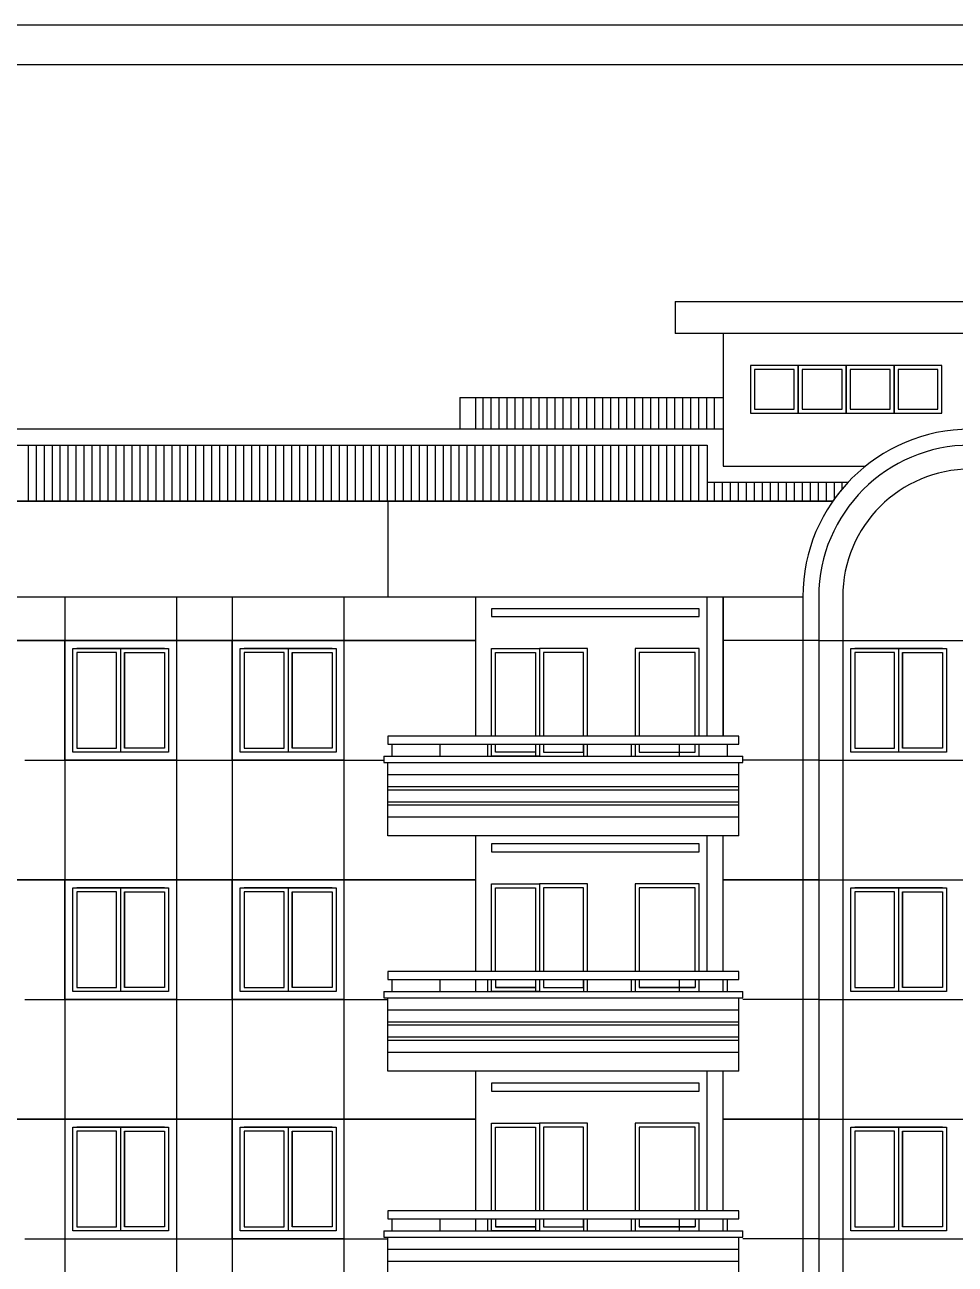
# Model space of a CAD drawing. Header units: millimetres. Extents: x 67970 to 141970, y -58804 to -6404.
# Drawn here: x 93348 to 105007, y -21946 to -6404 of the extents above; entities that cross this region are included whole.
import ezdxf

# ---------------------------------------------------------------- set-up
doc = ezdxf.new("R2010")
doc.units = ezdxf.units.MM
doc.header["$LTSCALE"] = 200
doc.header["$MEASUREMENT"] = 0
for name, color, linetype in [('BAO', 3, 'CONTINUOUS'), ('DIM', 4, 'CONTINUOUS'), ('MDUNG', 3, 'CONTINUOUS')]:
    doc.layers.add(name, color=color, linetype=linetype)

msp = doc.modelspace()

# ---------------------------------------------------------------- linework, layer by layer
at = {"layer": 'BAO', "color": 3, "linetype": 'Continuous'}
msp.add_line((98997.7, -11076.2), (98997.7, -11476.2), dxfattribs=at)
at = {"layer": 'DIM', "color": 2, "linetype": 'Continuous'}
for p, q in [((103040.5, -10676.2), (102440.5, -10676.2)), ((102440.5, -10676.2), (102440.5, -11276.2)), ((103040.5, -11276.2), (103040.5, -10676.2)), ((103640.5, -10676.2), (103040.5, -10676.2)), ((103040.5, -10676.2), (103040.5, -11276.2)), ((103640.5, -11276.2), (103640.5, -10676.2)), ((104240.5, -10676.2), (103640.5, -10676.2)), ((103640.5, -10676.2), (103640.5, -11276.2)), ((104840.5, -10676.2), (104240.5, -10676.2)), ((104240.5, -10676.2), (104240.5, -11276.2)), ((104240.5, -11276.2), (104240.5, -10676.2)), ((104840.5, -11276.2), (104840.5, -10676.2)), ((102990.5, -10726.2), (102490.5, -10726.2)), ((102490.5, -10726.2), (102490.5, -11226.2)), ((102990.5, -11226.2), (102990.5, -10726.2)), ((103590.5, -10726.2), (103090.5, -10726.2)), ((103090.5, -10726.2), (103090.5, -11226.2)), ((103590.5, -11226.2), (103590.5, -10726.2)), ((104190.5, -10726.2), (103690.5, -10726.2)), ((103690.5, -10726.2), (103690.5, -11226.2)), ((104190.5, -11226.2), (104190.5, -10726.2)), ((104790.5, -10726.2), (104290.5, -10726.2)), ((104290.5, -10726.2), (104290.5, -11226.2)), ((104790.5, -11226.2), (104790.5, -10726.2)), ((102440.5, -11276.2), (103040.5, -11276.2)), ((102490.5, -11226.2), (102990.5, -11226.2)), ((103040.5, -11276.2), (103640.5, -11276.2)), ((103090.5, -11226.2), (103590.5, -11226.2)), ((103640.5, -11276.2), (104240.5, -11276.2)), ((103690.5, -11226.2), (104190.5, -11226.2)), ((104240.5, -11276.2), (104840.5, -11276.2)), ((104290.5, -11226.2), (104790.5, -11226.2)), ((95097.7, -14226.2), (93997.7, -14226.2)), ((94547.7, -14226.2), (94547.7, -15526.2)), ((94597.7, -14276.2), (94597.7, -15476.2)), ((97197.7, -14226.2), (96097.7, -14226.2)), ((96647.7, -14226.2), (96647.7, -15526.2)), ((96697.7, -14276.2), (96697.7, -15476.2)), ((104847.7, -14226.2), (103747.7, -14226.2)), ((104297.7, -14226.2), (104297.7, -15526.2)), ((104347.7, -14276.2), (104347.7, -15476.2)), ((95097.7, -17226.2), (93997.7, -17226.2)), ((94547.7, -17226.2), (94547.7, -18526.2)), ((97197.7, -17226.2), (96097.7, -17226.2)), ((96647.7, -17226.2), (96647.7, -18526.2)), ((104847.7, -17226.2), (103747.7, -17226.2)), ((104297.7, -17226.2), (104297.7, -18526.2)), ((94597.7, -17276.2), (94597.7, -18476.2)), ((96697.7, -17276.2), (96697.7, -18476.2)), ((104347.7, -17276.2), (104347.7, -18476.2)), ((95097.7, -20226.2), (93997.7, -20226.2)), ((94547.7, -20226.2), (94547.7, -21526.2)), ((94597.7, -20276.2), (94597.7, -21476.2)), ((97197.7, -20226.2), (96097.7, -20226.2)), ((96647.7, -20226.2), (96647.7, -21526.2)), ((96697.7, -20276.2), (96697.7, -21476.2)), ((104847.7, -20226.2), (103747.7, -20226.2)), ((104297.7, -20226.2), (104297.7, -21526.2)), ((104347.7, -20276.2), (104347.7, -21476.2))]:
    msp.add_line(p, q, dxfattribs=at)
at = {"layer": 'DIM', "color": 4}
for p, q in [((99092.8, -11476.2), (99092.8, -11076.2)), ((99192.8, -11476.2), (99192.8, -11076.2)), ((99292.8, -11476.2), (99292.8, -11076.2)), ((99392.8, -11476.2), (99392.8, -11076.2)), ((99492.8, -11476.2), (99492.8, -11076.2)), ((99592.8, -11476.2), (99592.8, -11076.2)), ((99692.8, -11476.2), (99692.8, -11076.2)), ((99792.8, -11476.2), (99792.8, -11076.2)), ((99892.8, -11476.2), (99892.8, -11076.2)), ((99992.8, -11476.2), (99992.8, -11076.2)), ((100092.8, -11476.2), (100092.8, -11076.2)), ((100192.8, -11476.2), (100192.8, -11076.2)), ((100292.8, -11476.2), (100292.8, -11076.2)), ((100392.8, -11476.2), (100392.8, -11076.2)), ((100492.8, -11476.2), (100492.8, -11076.2)), ((100592.8, -11476.2), (100592.8, -11076.2)), ((100692.8, -11476.2), (100692.8, -11076.2)), ((100792.8, -11476.2), (100792.8, -11076.2)), ((100892.8, -11476.2), (100892.8, -11076.2)), ((100992.8, -11476.2), (100992.8, -11076.2)), ((101092.8, -11476.2), (101092.8, -11076.2)), ((101192.8, -11476.2), (101192.8, -11076.2)), ((101292.8, -11476.2), (101292.8, -11076.2)), ((101392.8, -11476.2), (101392.8, -11076.2)), ((101492.8, -11476.2), (101492.8, -11076.2)), ((101592.8, -11476.2), (101592.8, -11076.2)), ((101692.8, -11476.2), (101692.8, -11076.2)), ((101792.8, -11476.2), (101792.8, -11076.2)), ((101892.8, -11476.2), (101892.8, -11076.2)), ((101992.8, -11476.2), (101992.8, -11076.2)), ((89297.7, -11676.2), (98997.7, -11676.2)), ((93392.8, -12376.2), (93392.8, -11676.2)), ((93492.8, -12376.2), (93492.8, -11676.2)), ((93592.8, -12376.2), (93592.8, -11676.2)), ((93692.8, -12376.2), (93692.8, -11676.2)), ((93792.8, -12376.2), (93792.8, -11676.2)), ((93892.8, -12376.2), (93892.8, -11676.2)), ((93992.8, -12376.2), (93992.8, -11676.2)), ((94092.8, -12376.2), (94092.8, -11676.2)), ((94192.8, -12376.2), (94192.8, -11676.2)), ((94292.8, -12376.2), (94292.8, -11676.2)), ((94392.8, -12376.2), (94392.8, -11676.2)), ((94492.8, -12376.2), (94492.8, -11676.2)), ((94592.8, -12376.2), (94592.8, -11676.2)), ((94692.8, -12376.2), (94692.8, -11676.2)), ((94792.8, -12376.2), (94792.8, -11676.2)), ((94892.8, -12376.2), (94892.8, -11676.2)), ((94992.8, -12376.2), (94992.8, -11676.2)), ((95092.8, -12376.2), (95092.8, -11676.2)), ((95192.8, -12376.2), (95192.8, -11676.2)), ((95292.8, -12376.2), (95292.8, -11676.2)), ((95392.8, -12376.2), (95392.8, -11676.2)), ((95492.8, -12376.2), (95492.8, -11676.2)), ((95592.8, -12376.2), (95592.8, -11676.2)), ((95692.8, -12376.2), (95692.8, -11676.2)), ((95792.8, -12376.2), (95792.8, -11676.2)), ((95892.8, -12376.2), (95892.8, -11676.2)), ((95992.8, -12376.2), (95992.8, -11676.2)), ((96092.8, -12376.2), (96092.8, -11676.2)), ((96192.8, -12376.2), (96192.8, -11676.2)), ((96292.8, -12376.2), (96292.8, -11676.2)), ((96392.8, -12376.2), (96392.8, -11676.2)), ((96492.8, -12376.2), (96492.8, -11676.2)), ((96592.8, -12376.2), (96592.8, -11676.2)), ((96692.8, -12376.2), (96692.8, -11676.2)), ((96792.8, -12376.2), (96792.8, -11676.2)), ((96892.8, -12376.2), (96892.8, -11676.2)), ((96992.8, -12376.2), (96992.8, -11676.2)), ((97092.8, -12376.2), (97092.8, -11676.2)), ((97192.8, -12376.2), (97192.8, -11676.2)), ((97292.8, -12376.2), (97292.8, -11676.2)), ((97392.8, -12376.2), (97392.8, -11676.2)), ((97492.8, -12376.2), (97492.8, -11676.2)), ((97592.8, -12376.2), (97592.8, -11676.2)), ((97692.8, -12376.2), (97692.8, -11676.2)), ((97792.8, -12376.2), (97792.8, -11676.2)), ((97892.8, -12376.2), (97892.8, -11676.2)), ((97992.8, -12376.2), (97992.8, -11676.2)), ((98092.8, -12376.2), (98092.8, -11676.2)), ((98192.8, -12376.2), (98192.8, -11676.2)), ((98292.8, -12376.2), (98292.8, -11676.2)), ((98392.8, -12376.2), (98392.8, -11676.2)), ((98492.8, -12376.2), (98492.8, -11676.2)), ((98592.8, -12376.2), (98592.8, -11676.2)), ((98692.8, -12376.2), (98692.8, -11676.2)), ((98792.8, -12376.2), (98792.8, -11676.2)), ((98892.8, -12376.2), (98892.8, -11676.2)), ((98992.8, -12376.2), (98992.8, -11676.2)), ((99092.8, -12376.2), (99092.8, -11676.2)), ((99192.8, -12376.2), (99192.8, -11676.2)), ((99292.8, -12376.2), (99292.8, -11676.2)), ((99392.8, -12376.2), (99392.8, -11676.2)), ((99492.8, -12376.2), (99492.8, -11676.2)), ((99592.8, -12376.2), (99592.8, -11676.2)), ((99692.8, -12376.2), (99692.8, -11676.2)), ((99792.8, -12376.2), (99792.8, -11676.2)), ((99892.8, -12376.2), (99892.8, -11676.2)), ((99992.8, -12376.2), (99992.8, -11676.2)), ((100092.8, -12376.2), (100092.8, -11676.2)), ((100192.8, -12376.2), (100192.8, -11676.2)), ((100292.8, -12376.2), (100292.8, -11676.2)), ((100392.8, -12376.2), (100392.8, -11676.2)), ((100492.8, -12376.2), (100492.8, -11676.2)), ((100592.8, -12376.2), (100592.8, -11676.2)), ((100692.8, -12376.2), (100692.8, -11676.2)), ((100792.8, -12376.2), (100792.8, -11676.2)), ((100892.8, -12376.2), (100892.8, -11676.2)), ((100992.8, -12376.2), (100992.8, -11676.2)), ((101092.8, -12376.2), (101092.8, -11676.2)), ((101192.8, -12376.2), (101192.8, -11676.2)), ((101292.8, -12376.2), (101292.8, -11676.2)), ((101392.8, -12376.2), (101392.8, -11676.2)), ((101492.8, -12376.2), (101492.8, -11676.2)), ((101592.8, -12376.2), (101592.8, -11676.2)), ((101692.8, -12376.2), (101692.8, -11676.2)), ((101792.8, -12376.2), (101792.8, -11676.2)), ((101992.8, -12376.2), (101992.8, -12140.5)), ((102092.8, -12376.2), (102092.8, -12140.5)), ((102192.8, -12376.2), (102192.8, -12140.5)), ((102292.8, -12376.2), (102292.8, -12140.5)), ((102392.8, -12376.2), (102392.8, -12140.5)), ((102492.8, -12376.2), (102492.8, -12140.5)), ((102592.8, -12376.2), (102592.8, -12140.5)), ((102692.8, -12376.2), (102692.8, -12140.5)), ((102792.8, -12376.2), (102792.8, -12140.5)), ((102892.8, -12376.2), (102892.8, -12140.5)), ((102992.8, -12376.2), (102992.8, -12140.5)), ((103092.8, -12376.2), (103092.8, -12140.5)), ((103192.8, -12376.2), (103192.8, -12140.5)), ((103292.8, -12376.2), (103292.8, -12140.5)), ((103392.8, -12376.2), (103392.8, -12140.5)), ((103492.8, -12350.1), (103492.8, -12140.5)), ((103592.8, -12221.9), (103592.8, -12140.5)), ((99197.7, -13726.2), (99197.7, -13826.2)), ((101797.7, -13726.2), (99197.7, -13726.2)), ((99197.7, -13826.2), (101797.7, -13826.2)), ((101797.7, -13826.2), (101797.7, -13726.2)), ((99197.7, -15326.2), (99197.7, -14226.2)), ((99197.7, -14226.2), (99797.7, -14226.2)), ((99247.7, -15326.2), (99247.7, -14276.2)), ((99247.7, -14276.2), (99747.7, -14276.2)), ((99747.7, -14276.2), (99747.7, -15326.2)), ((99797.7, -14226.2), (99797.7, -15326.2)), ((100397.7, -14226.2), (99797.7, -14226.2)), ((99797.7, -14226.2), (99797.7, -15326.2)), ((100347.7, -14276.2), (99847.7, -14276.2)), ((99847.7, -14276.2), (99847.7, -15326.2)), ((100347.7, -15326.2), (100347.7, -14276.2)), ((100397.7, -15326.2), (100397.7, -14226.2)), ((101797.7, -14226.2), (100997.7, -14226.2)), ((100997.7, -14226.2), (100997.7, -15326.2)), ((101747.7, -14276.2), (101047.7, -14276.2)), ((101047.7, -14276.2), (101047.7, -15326.2)), ((101747.7, -15326.2), (101747.7, -14276.2)), ((101797.7, -15326.2), (101797.7, -14226.2)), ((102297.7, -15326.2), (97897.7, -15326.2)), ((97897.7, -15326.2), (97897.7, -15426.2)), ((102297.7, -15426.2), (102297.7, -15326.2)), ((97897.7, -15426.2), (102297.7, -15426.2)), ((97947.7, -15428.2), (97947.7, -15576.2)), ((98547.7, -15428.2), (98547.7, -15576.2)), ((99147.7, -15428.2), (99147.7, -15576.2)), ((99197.7, -15576.2), (99197.7, -15426.2)), ((99247.7, -15526.2), (99247.7, -15426.2)), ((99747.7, -15526.2), (99247.7, -15526.2)), ((99747.7, -15426.2), (99747.7, -15526.2)), ((99747.7, -15428.2), (99747.7, -15576.2)), ((99797.7, -15426.2), (99797.7, -15576.2)), ((99797.7, -15426.2), (99797.7, -15576.2)), ((99847.7, -15426.2), (99847.7, -15526.2)), ((99847.7, -15526.2), (100347.7, -15526.2)), ((100347.7, -15526.2), (100347.7, -15426.2)), ((100347.7, -15428.2), (100347.7, -15576.2)), ((100397.7, -15576.2), (100397.7, -15426.2)), ((100947.7, -15428.2), (100947.7, -15576.2)), ((100997.7, -15426.2), (100997.7, -15576.2)), ((101047.7, -15426.2), (101047.7, -15526.2)), ((101047.7, -15526.2), (101747.7, -15526.2)), ((101547.7, -15428.2), (101547.7, -15576.2)), ((101747.7, -15526.2), (101747.7, -15426.2)), ((101797.7, -15576.2), (101797.7, -15426.2)), ((102147.7, -15428.2), (102147.7, -15576.2)), ((97847.7, -15576.2), (102347.7, -15576.2)), ((97847.7, -15576.2), (97847.7, -15656.2)), ((97847.7, -15656.2), (102347.7, -15656.2)), ((97897.7, -16576.2), (97897.7, -15656.2)), ((99797.7, -15576.2), (99197.7, -15576.2)), ((99797.7, -15576.2), (100397.7, -15576.2)), ((100997.7, -15576.2), (101797.7, -15576.2)), ((102297.7, -16576.2), (102297.7, -15656.2)), ((102347.7, -15656.2), (102347.7, -15576.2)), ((97897.7, -15806.2), (102297.7, -15806.2)), ((97897.7, -15956.2), (102297.7, -15956.2)), ((97897.7, -15996.2), (102297.7, -15996.2)), ((97897.7, -16146.2), (102297.7, -16146.2)), ((97897.7, -16186.2), (102297.7, -16186.2)), ((97897.7, -16336.2), (102297.7, -16336.2)), ((102297.7, -16576.2), (97897.7, -16576.2)), ((99197.7, -16676.2), (99197.7, -16776.2)), ((101797.7, -16676.2), (99197.7, -16676.2)), ((99197.7, -16776.2), (101797.7, -16776.2)), ((101797.7, -16776.2), (101797.7, -16676.2)), ((99197.7, -18276.2), (99197.7, -17176.2)), ((99197.7, -17176.2), (99797.7, -17176.2)), ((99247.7, -18276.2), (99247.7, -17226.2)), ((99247.7, -17226.2), (99747.7, -17226.2)), ((99747.7, -17226.2), (99747.7, -18276.2)), ((100397.7, -17176.2), (99797.7, -17176.2)), ((99797.7, -17176.2), (99797.7, -18276.2)), ((99797.7, -17176.2), (99797.7, -18276.2)), ((100347.7, -17226.2), (99847.7, -17226.2)), ((99847.7, -17226.2), (99847.7, -18276.2)), ((100347.7, -18276.2), (100347.7, -17226.2)), ((100397.7, -18276.2), (100397.7, -17176.2)), ((101797.7, -17176.2), (100997.7, -17176.2)), ((100997.7, -17176.2), (100997.7, -18276.2)), ((101747.7, -17226.2), (101047.7, -17226.2)), ((101047.7, -17226.2), (101047.7, -18276.2)), ((101747.7, -18276.2), (101747.7, -17226.2)), ((101797.7, -18276.2), (101797.7, -17176.2)), ((102297.7, -18376.2), (102297.7, -18276.2)), ((97947.7, -18378.2), (97947.7, -18526.2)), ((98547.7, -18378.2), (98547.7, -18526.2)), ((98997.7, -18376.2), (98997.7, -18526.2)), ((99147.7, -18378.2), (99147.7, -18526.2)), ((99197.7, -18526.2), (99197.7, -18376.2)), ((99247.7, -18376.2), (99247.7, -18476.2)), ((99747.7, -18476.2), (99247.7, -18476.2)), ((99247.7, -18476.2), (99747.7, -18476.2)), ((99747.7, -18376.2), (99747.7, -18476.2)), ((99747.7, -18378.2), (99747.7, -18526.2)), ((99797.7, -18376.2), (99797.7, -18526.2)), ((99797.7, -18376.2), (99797.7, -18526.2)), ((99847.7, -18376.2), (99847.7, -18476.2)), ((99847.7, -18476.2), (100347.7, -18476.2)), ((100347.7, -18476.2), (100347.7, -18376.2)), ((100347.7, -18378.2), (100347.7, -18526.2)), ((100397.7, -18526.2), (100397.7, -18376.2)), ((100947.7, -18378.2), (100947.7, -18526.2)), ((100997.7, -18376.2), (100997.7, -18526.2)), ((101047.7, -18376.2), (101047.7, -18476.2)), ((101047.7, -18476.2), (101747.7, -18476.2)), ((101747.7, -18476.2), (101047.7, -18476.2)), ((101547.7, -18378.2), (101547.7, -18526.2)), ((101747.7, -18376.2), (101747.7, -18476.2)), ((101797.7, -18526.2), (101797.7, -18376.2)), ((102147.7, -18378.2), (102147.7, -18526.2)), ((97847.7, -18526.2), (102347.7, -18526.2)), ((97847.7, -18526.2), (97847.7, -18606.2)), ((97847.7, -18606.2), (102347.7, -18606.2)), ((97897.7, -19526.2), (97897.7, -18606.2)), ((99797.7, -18526.2), (99197.7, -18526.2)), ((99797.7, -18526.2), (100397.7, -18526.2)), ((100997.7, -18526.2), (101797.7, -18526.2)), ((102297.7, -19526.2), (102297.7, -18606.2)), ((102347.7, -18606.2), (102347.7, -18526.2)), ((97897.7, -18756.2), (102297.7, -18756.2)), ((97897.7, -18906.2), (102297.7, -18906.2)), ((97897.7, -18946.2), (102297.7, -18946.2)), ((97897.7, -19096.2), (102297.7, -19096.2)), ((97897.7, -19136.2), (102297.7, -19136.2)), ((97897.7, -19286.2), (102297.7, -19286.2)), ((102297.7, -19526.2), (97897.7, -19526.2)), ((102297.7, -21376.2), (102297.7, -21276.2)), ((97947.7, -21378.2), (97947.7, -21526.2)), ((98547.7, -21378.2), (98547.7, -21526.2)), ((98997.7, -21376.2), (98997.7, -21526.2)), ((99147.7, -21378.2), (99147.7, -21526.2)), ((99747.7, -21378.2), (99747.7, -21526.2)), ((100347.7, -21378.2), (100347.7, -21526.2)), ((100947.7, -21378.2), (100947.7, -21526.2)), ((101547.7, -21378.2), (101547.7, -21526.2)), ((102097.7, -21526.2), (102097.7, -21376.2)), ((102147.7, -21378.2), (102147.7, -21526.2)), ((97847.7, -21526.2), (102347.7, -21526.2)), ((97847.7, -21526.2), (97847.7, -21606.2)), ((102347.7, -21606.2), (102347.7, -21526.2)), ((97847.7, -21606.2), (102347.7, -21606.2)), ((97897.7, -22526.2), (97897.7, -21606.2)), ((97897.7, -21756.2), (102297.7, -21756.2)), ((102297.7, -22526.2), (102297.7, -21606.2)), ((97897.7, -21906.2), (102297.7, -21906.2))]:
    msp.add_line(p, q, dxfattribs=at)
at = {"layer": 'DIM'}
msp.add_line((101897.7, -12140.5), (101897.7, -12376.2), dxfattribs=at)
at = {"layer": 'DIM', "color": 2, "linetype": 'Continuous'}
for points in [[(93947.7, -14226.2), (95147.7, -14226.2), (95147.7, -15526.2), (93947.7, -15526.2)], [(93997.7, -14276.2), (93997.7, -15476.2), (94497.7, -15476.2), (94497.7, -14276.2)], [(95097.7, -14276.2), (95097.7, -15476.2), (94597.7, -15476.2), (94597.7, -14276.2)], [(96047.7, -14226.2), (97247.7, -14226.2), (97247.7, -15526.2), (96047.7, -15526.2)], [(96097.7, -14276.2), (96097.7, -15476.2), (96597.7, -15476.2), (96597.7, -14276.2)], [(97197.7, -14276.2), (97197.7, -15476.2), (96697.7, -15476.2), (96697.7, -14276.2)], [(103697.7, -14226.2), (104897.7, -14226.2), (104897.7, -15526.2), (103697.7, -15526.2)], [(103747.7, -14276.2), (103747.7, -15476.2), (104247.7, -15476.2), (104247.7, -14276.2)], [(104847.7, -14276.2), (104847.7, -15476.2), (104347.7, -15476.2), (104347.7, -14276.2)], [(93947.7, -17226.2), (95147.7, -17226.2), (95147.7, -18526.2), (93947.7, -18526.2)], [(96047.7, -17226.2), (97247.7, -17226.2), (97247.7, -18526.2), (96047.7, -18526.2)], [(103697.7, -17226.2), (104897.7, -17226.2), (104897.7, -18526.2), (103697.7, -18526.2)], [(93997.7, -17276.2), (93997.7, -18476.2), (94497.7, -18476.2), (94497.7, -17276.2)], [(95097.7, -17276.2), (95097.7, -18476.2), (94597.7, -18476.2), (94597.7, -17276.2)], [(96097.7, -17276.2), (96097.7, -18476.2), (96597.7, -18476.2), (96597.7, -17276.2)], [(97197.7, -17276.2), (97197.7, -18476.2), (96697.7, -18476.2), (96697.7, -17276.2)], [(103747.7, -17276.2), (103747.7, -18476.2), (104247.7, -18476.2), (104247.7, -17276.2)], [(104847.7, -17276.2), (104847.7, -18476.2), (104347.7, -18476.2), (104347.7, -17276.2)], [(93947.7, -20226.2), (95147.7, -20226.2), (95147.7, -21526.2), (93947.7, -21526.2)], [(93997.7, -20276.2), (93997.7, -21476.2), (94497.7, -21476.2), (94497.7, -20276.2)], [(95097.7, -20276.2), (95097.7, -21476.2), (94597.7, -21476.2), (94597.7, -20276.2)], [(96047.7, -20226.2), (97247.7, -20226.2), (97247.7, -21526.2), (96047.7, -21526.2)], [(96097.7, -20276.2), (96097.7, -21476.2), (96597.7, -21476.2), (96597.7, -20276.2)], [(97197.7, -20276.2), (97197.7, -21476.2), (96697.7, -21476.2), (96697.7, -20276.2)], [(103697.7, -20226.2), (104897.7, -20226.2), (104897.7, -21526.2), (103697.7, -21526.2)], [(103747.7, -20276.2), (103747.7, -21476.2), (104247.7, -21476.2), (104247.7, -20276.2)], [(104847.7, -20276.2), (104847.7, -21476.2), (104347.7, -21476.2), (104347.7, -20276.2)]]:
    msp.add_lwpolyline(points, close=True, dxfattribs=at)
at = {"layer": 'DIM', "color": 4}
for points in [[(102297.7, -18276.2), (97897.7, -18276.2), (97897.7, -18376.2), (102297.7, -18376.2)], [(99197.7, -21276.2), (99197.7, -20176.2), (99797.7, -20176.2), (99797.7, -21276.2)], [(100397.7, -21276.2), (100397.7, -20176.2), (99797.7, -20176.2), (99797.7, -21276.2)], [(101797.7, -21276.2), (101797.7, -20176.2), (100997.7, -20176.2), (100997.7, -21276.2)], [(99247.7, -21276.2), (99247.7, -20226.2), (99747.7, -20226.2), (99747.7, -21276.2)], [(100347.7, -21276.2), (100347.7, -20226.2), (99847.7, -20226.2), (99847.7, -21276.2)], [(101747.7, -21276.2), (101747.7, -20226.2), (101047.7, -20226.2), (101047.7, -21276.2)], [(102297.7, -21276.2), (97897.7, -21276.2), (97897.7, -21376.2), (102297.7, -21376.2)], [(99797.7, -21376.2), (99797.7, -21526.2), (99197.7, -21526.2)], [(99197.7, -21526.2), (99197.7, -21376.2)], [(99247.7, -21376.2), (99247.7, -21476.2), (99747.7, -21476.2)], [(99747.7, -21376.2), (99747.7, -21476.2), (99247.7, -21476.2)], [(99797.7, -21376.2), (99797.7, -21526.2), (100397.7, -21526.2)], [(99847.7, -21376.2), (99847.7, -21476.2), (100347.7, -21476.2)], [(100347.7, -21476.2), (100347.7, -21376.2)], [(100397.7, -21526.2), (100397.7, -21376.2)], [(100997.7, -21376.2), (100997.7, -21526.2), (101797.7, -21526.2)], [(101747.7, -21376.2), (101747.7, -21476.2), (101047.7, -21476.2)], [(101047.7, -21376.2), (101047.7, -21476.2), (101747.7, -21476.2)], [(101797.7, -21526.2), (101797.7, -21376.2)]]:
    msp.add_lwpolyline(points, dxfattribs=at)
msp.add_lwpolyline([(99197.7, -19676.2), (99197.7, -19776.2), (101797.7, -19776.2), (101797.7, -19676.2)], close=True, dxfattribs=at)
msp.add_arc((105197.7, -13576.2), 2100, 136.86863, 145.1501, dxfattribs=at)
at = {"layer": 'MDUNG', "color": 3}
for p, q in [((101497.7, -9876.2), (108897.7, -9876.2)), ((101497.7, -9876.2), (101497.7, -10276.2)), ((101497.7, -9876.2), (108897.7, -9876.2)), ((108897.7, -10276.2), (101497.7, -10276.2)), ((102097.7, -10276.2), (102097.7, -11940.5)), ((98797.7, -11076.2), (102097.7, -11076.2)), ((98797.7, -11076.2), (98797.7, -11476.2)), ((102097.7, -11476.2), (89097.7, -11476.2)), ((89297.7, -11676.2), (101897.7, -11676.2)), ((98997.7, -11676.2), (101897.7, -11676.2)), ((101897.7, -11676.2), (101897.7, -12140.5)), ((102097.7, -11940.5), (103880.7, -11940.5)), ((101897.7, -12140.5), (103665.2, -12140.5)), ((101897.7, -12140.5), (103665.2, -12140.5)), ((87721.1, -12376.2), (103474.3, -12376.2)), ((103474.3, -12376.2), (87721.1, -12376.2)), ((97897.7, -12376.2), (97897.7, -13576.2)), ((88097.7, -13576.2), (103097.7, -13576.2)), ((93847.7, -13576.2), (93847.7, -45076.2)), ((95247.7, -13576.2), (95247.7, -45076.2)), ((95947.7, -13576.2), (95947.7, -45076.2)), ((97347.7, -13576.2), (97347.7, -45076.2)), ((98997.7, -13576.2), (98997.7, -15326.2)), ((101897.7, -15326.2), (101897.7, -13576.2)), ((102097.7, -13576.2), (102097.7, -15326.2)), ((103097.7, -13576.2), (103097.7, -16726.2)), ((103297.7, -13576.2), (103297.7, -16726.2)), ((103297.7, -13576.2), (103297.7, -16726.2)), ((103597.7, -13576.2), (103597.7, -14126.2)), ((92197.7, -14126.2), (98997.7, -14126.2)), ((98997.7, -14126.2), (92197.7, -14126.2)), ((92197.7, -14126.2), (98997.7, -14126.2)), ((103297.7, -14126.2), (102097.7, -14126.2)), ((103297.7, -14126.2), (107097.7, -14126.2)), ((103597.7, -14126.2), (103597.7, -40863.3)), ((93347.7, -15626.2), (97847.7, -15626.2)), ((103297.7, -15626.2), (102347.7, -15626.2)), ((103297.7, -15626.2), (102347.7, -15626.2)), ((103297.7, -15626.2), (107097.7, -15626.2)), ((98997.7, -16576.2), (98997.7, -18276.2)), ((101897.7, -18276.2), (101897.7, -16576.2)), ((103097.7, -16576.2), (103097.7, -19726.2)), ((103297.7, -16576.2), (103297.7, -19726.2)), ((103297.7, -16576.2), (103297.7, -19726.2)), ((98997.7, -17126.2), (92197.7, -17126.2)), ((92197.7, -17126.2), (98997.7, -17126.2)), ((95497.7, -17126.2), (98997.7, -17126.2)), ((103297.7, -17126.2), (102097.7, -17126.2)), ((102097.7, -17126.2), (103297.7, -17126.2)), ((103297.7, -17126.2), (107097.7, -17126.2)), ((93347.7, -18626.2), (97897.7, -18626.2)), ((93556.8, -18626.2), (97897.7, -18626.2)), ((103297.7, -18626.2), (102347.7, -18626.2)), ((103297.7, -18626.2), (107097.7, -18626.2)), ((98997.7, -19526.2), (98997.7, -21276.2)), ((101897.7, -21276.2), (101897.7, -19526.2)), ((103097.7, -19576.2), (103097.7, -22726.2)), ((103297.7, -19576.2), (103297.7, -22726.2)), ((103297.7, -19576.2), (103297.7, -22726.2)), ((98997.7, -20126.2), (92197.7, -20126.2)), ((92197.7, -20126.2), (98997.7, -20126.2)), ((95497.7, -20126.2), (98997.7, -20126.2)), ((103297.7, -20126.2), (102097.7, -20126.2)), ((102097.7, -20126.2), (103297.7, -20126.2)), ((103297.7, -20126.2), (107097.7, -20126.2)), ((93347.7, -21626.2), (97897.7, -21626.2)), ((93556.8, -21626.2), (97897.7, -21626.2)), ((103297.7, -21626.2), (102347.7, -21626.2)), ((103297.7, -21626.2), (107097.7, -21626.2))]:
    msp.add_line(p, q, dxfattribs=at)
at = {"layer": 'MDUNG'}
for p, q in [((102097.7, -15326.2), (102097.7, -13576.2)), ((102097.7, -18276.2), (102097.7, -16576.2)), ((102097.7, -18526.2), (102097.7, -18376.2)), ((102097.7, -21276.2), (102097.7, -19526.2))]:
    msp.add_line(p, q, dxfattribs=at)
at = {"layer": 'MDUNG', "color": 3, "linetype": 'Continuous'}
for p, q in [((93847.7, -14126.2), (95247.7, -14126.2)), ((93847.7, -15626.2), (93847.7, -14126.2)), ((95247.7, -14126.2), (95247.7, -15626.2)), ((95247.7, -15626.2), (93847.7, -15626.2)), ((93847.7, -17126.2), (95247.7, -17126.2)), ((93847.7, -18626.2), (93847.7, -17126.2)), ((95247.7, -17126.2), (95247.7, -18626.2)), ((95247.7, -18626.2), (93847.7, -18626.2))]:
    msp.add_line(p, q, dxfattribs=at)
at = {"layer": 'MDUNG', "color": 3}
for points in [[(141969.7, -58804.3), (67969.7, -58804.3), (67969.7, -6404.3), (141969.7, -6404.3)], [(141469.7, -58304.3), (68469.7, -58304.3), (68469.7, -6904.3), (141469.7, -6904.3)], [(95947.7, -14126.2), (97347.7, -14126.2), (97347.7, -15626.2), (95947.7, -15626.2)], [(95947.7, -17126.2), (97347.7, -17126.2), (97347.7, -18626.2), (95947.7, -18626.2)], [(95947.7, -20126.2), (97347.7, -20126.2), (97347.7, -21626.2), (95947.7, -21626.2)]]:
    msp.add_lwpolyline(points, close=True, dxfattribs=at)
for radius in [2100, 1900, 1600]:
    msp.add_arc((105197.7, -13576.2), radius, 0, 180, dxfattribs=at)

doc.saveas('drawing.dxf')
